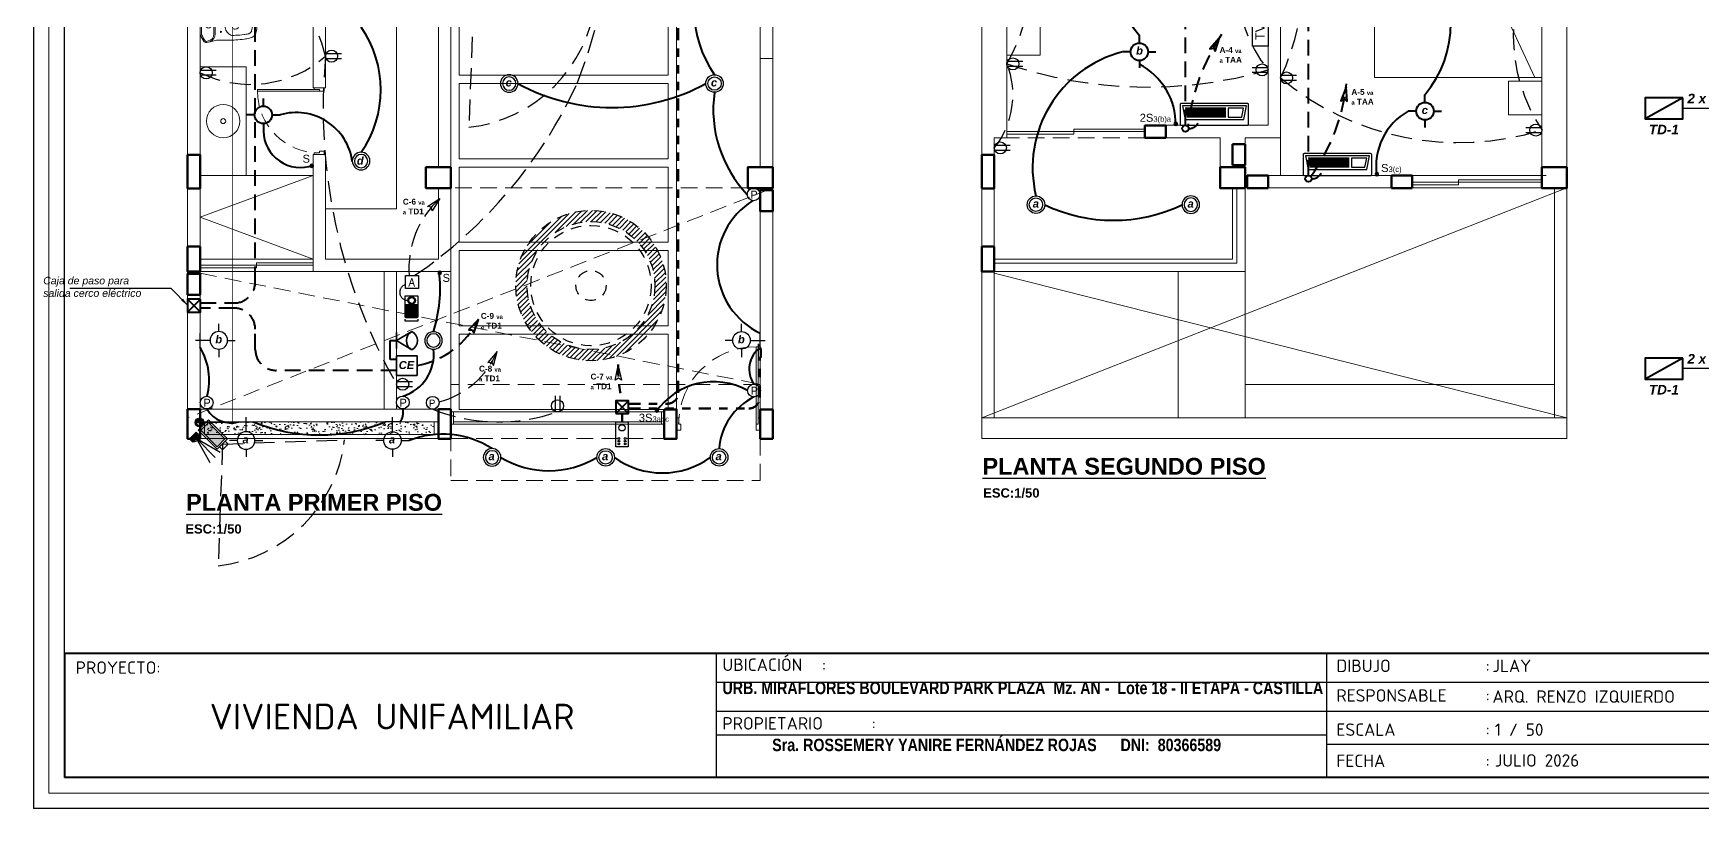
# Model space of a CAD drawing. Header units: millimetres. Extents: x 821 to 906, y 83 to 185.
# Drawn here: x 821.41 to 841.37, y 83.2 to 92.47 of the extents above; entities that cross this region are included whole.
import ezdxf

# ---------------------------------------------------------------- set-up
doc = ezdxf.new("R2010")
doc.units = ezdxf.units.MM
for name, pattern in [('ACAD_ISO06W100', [36, 24, -3, 0, -3, 0, -3, 0, -3]), ('ACAD_ISO10W100', [18, 12, -3, 0, -3]), ('ACAD_ISO12W100', [21, 12, -3, 0, -3, 0, -3]), ('CONTINUA', [0]), ('DASHED', [0.75, 0.5, -0.25]), ('HIDDEN', [0.375, 0.25, -0.125]), ('HIDDEN2', [0.1875, 0.125, -0.0625]), ('HIDDEN_LINE', [0.391222, 0.282222, -0.109])]:
    doc.linetypes.add(name, pattern=pattern)
for name, color, linetype in [('0.2', 2, 'Continuous'), ('E-ESQUEMA', 3, 'Continuous'), ('Instcctv_Simbología', 252, 'Continuous'), ('SIMBOLO', 2, 'Continuous'), ('Texto', 5, 'Continuous'), ('TV', 140, 'ACAD_ISO12W100')]:
    doc.layers.add(name, color=color, linetype=linetype)
for name, color, linetype, lineweight in [('01_GRIS 250', 250, 'Continuous', 9), ('A-TOMACORR', 200, 'DASHED', 35), ('C.EMPOTRADO EN PARED Y TECHO', 210, 'Continuous', 40), ('Centros de Luz', 150, 'Continuous', 30), ('CIM CORRIDO', 5, 'Continuous', 50), ('COLUMNAS', 3, 'Continuous', 80), ('DIMENSIONES', 1, 'Continuous', 5), ('E1AC', 6, 'Continuous', 25), ('IE-circuito alumbrado', 30, 'Continuous', 40), ('INTERRUPTORES', 1, 'Continuous', 25), ('Muro Alto', 1, 'Continuous', 80), ('MURO ALTO.IZQ', 7, 'Continuous', 60), ('Muro Bajo', 5, 'Continuous', 30), ('Muro sin techar', 160, 'Continuous', 40), ('P4', 144, 'Continuous', 40), ('P6', 255, 'Continuous', 20), ('red tomacorriente', 25, 'Continuous', 30), ('redaguacaliente', 30, 'ACAD_ISO12W100', 50), ('redaguafria', 141, 'ACAD_ISO10W100', 30), ('TABLEROS', 7, 'Continuous', 25), ('TEXTL', 142, 'Continuous', 18), ('TEXTO ELECTRICO', 140, 'Continuous', 25), ('TEXTODESAG.', 135, 'Continuous', 18)]:
    doc.layers.add(name, color=color, linetype=linetype, lineweight=lineweight)
doc.styles.add('david', font='arialbi.ttf', dxfattribs={"height": 0.05})
doc.styles.add('Ejes', font='arial.ttf', dxfattribs={"height": 0.2})
doc.styles.add('Jocope', font='arialbd.ttf', dxfattribs={"height": 0.12})
doc.styles.add('ROMANS', font='romans.shx', dxfattribs={"height": 0.09})
doc.styles.add('style4', font='verdanab.ttf', dxfattribs={"height": 0.1})
doc.styles.add('textos01', font='arial.ttf', dxfattribs={"height": 0.15})
doc.dimstyles.new('dimension horizontal', dxfattribs={"dimtxt": 0.08, "dimasz": 0.1, "dimexe": 0.15, "dimexo": 0.3, "dimgap": 0.01, "dimtad": 2, "dimtih": 1, "dimtoh": 1, "dimzin": 1, "dimtxsty": 'style4', "dimblk": 'ARCHTICK', "dimcen": 0.08, "dimadec": 0, "dimazin": 0, "dimtfac": 1, "dimtmove": 0, "dimatfit": 3, "dimfxl": 1, "dimarcsym": 0})

# ---------------------------------------------------------------- blocks, each defined once
blk = doc.blocks.new('gregergeww')
at = {"layer": 'Instcctv_Simbología'}
blk.add_hatch(color=256, dxfattribs=at).paths.add_polyline_path([(475.61, 93.998), (475.61, 93.719), (475.479, 93.719), (475.479, 93.998)])
at = {"layer": 'Instcctv_Simbología', "linetype": 'HIDDEN'}
for q in [(474.474, 95.018), (476.61, 95.014)]:
    blk.add_line((475.544, 94.02), q, dxfattribs=at)
at = {"layer": 'Instcctv_Simbología'}
for points in [[(475.497, 94.02), (475.592, 94.02), (475.592, 94.069), (475.497, 94.069)], [(475.458, 94.02), (475.631, 94.02), (475.631, 93.698), (475.458, 93.698)], [(475.479, 93.998), (475.61, 93.998), (475.61, 93.719), (475.479, 93.719)]]:
    blk.add_lwpolyline(points, close=True, dxfattribs=at)
at = {"layer": 'Instcctv_Simbología', "linetype": 'HIDDEN'}
blk.add_arc((475.54, 93.669), 1.719, 51.4659, 128.3106, dxfattribs=at)
blk = doc.blocks.new('gtgerger')
at = {"layer": 'Instcctv_Simbología'}
blk.add_hatch(color=256, dxfattribs=at).paths.add_polyline_path([(475.648, 92.073), (475.648, 92.182), (475.423, 92.182), (475.423, 92.073)])
for p, q in [((475.511, 92.22), (475.354, 92.808)), ((475.525, 92.221), (475.525, 92.813)), ((475.539, 92.22), (475.697, 92.808))]:
    blk.add_line(p, q, dxfattribs=at)
blk.add_lwpolyline([(475.423, 92.073), (475.423, 92.182), (475.648, 92.182), (475.648, 92.073)], close=True, dxfattribs=at)
blk.add_arc((475.535, 92.109), 0.119, 37.857, 142.143, dxfattribs=at)
blk = doc.blocks.new('A$C14293B70')
h = blk.add_hatch(color=140)
h.paths.add_polyline_path([(0, 0.138), (0, 0.117, -0.414214), (0.048, 0.069), (0.069, 0.069, 0.414214)])
h.paths.add_polyline_path([(0, 0.02, -0.414214), (-0.048, 0.069), (-0.069, 0.069, 0.414214), (0, 0)])
for points in [[(0, 0.117, 0.414214), (-0.048, 0.069), (0, 0.069)], [(0.048, 0.069), (0, 0.069), (0, 0.02, 0.414214)]]:
    blk.add_hatch(color=140).paths.add_polyline_path(points)
at = {"color": 140}
for points in [[(-0.069, 0.069), (0.069, 0.069)], [(0, 0.138), (0, 0)]]:
    blk.add_lwpolyline(points, dxfattribs=at)
for radius in [0.0688, 0.0483]:
    blk.add_circle((0, 0.069), radius, dxfattribs=at)
blk = doc.blocks.new('BGFBGFBGF')
at = {"color": 140, "linetype": 'HIDDEN', "const_width": 0.00777, "elevation": 0}
blk.add_lwpolyline([(301.668, 44.433), (302.007, 44.433), (302.007, 50.64)], dxfattribs=at)
at = {"rotation": 225.0000536632295}
for p in [(574.662, 452.166, 0), (571.662, 446.918, 0)]:
    blk.add_blockref('gregergeww', p, dxfattribs=at)
at = {"xscale": 0.5092615074727106, "yscale": 0.5092615074727106, "zscale": 0.5092615074727106, "rotation": 224.7410225913782}
blk.add_blockref('gtgerger', (440.538, 248.05, 0), dxfattribs=at)
at = {"color": 5, "xscale": 0.7795375050832307, "yscale": 0.7795375050832307, "zscale": 0.7795375050832307, "rotation": 5.433382205965887e-05}
blk.add_blockref('A$C14293B70', (301.61, 44.38, 0), dxfattribs=at)
blk = doc.blocks.new('ERGERFREFRE')
at = {"layer": 'COLUMNAS', "color": 1, "lineweight": 80, "ltscale": 0.2}
for points in [[(10617.321, -16644.559), (10617.471, -16644.559), (10617.471, -16644.157), (10617.321, -16644.157)], [(10620.471, -16644.304), (10620.171, -16644.304), (10620.171, -16644.554), (10620.471, -16644.554)], [(10624.321, -16644.304), (10624.021, -16644.304), (10624.021, -16644.554), (10624.321, -16644.554)], [(10624.321, -16644.579), (10624.171, -16644.579), (10624.171, -16644.831), (10624.321, -16644.831)], [(10617.471, -16645.254), (10617.321, -16645.254), (10617.321, -16645.554), (10617.471, -16645.554)], [(10617.471, -16645.579), (10617.321, -16645.579), (10617.321, -16645.831), (10617.471, -16645.831)], [(10617.471, -16647.202), (10617.321, -16647.202), (10617.321, -16647.554), (10617.471, -16647.554)], [(10620.471, -16647.202), (10620.321, -16647.202), (10620.321, -16647.554), (10620.471, -16647.554)], [(10623.021, -16647.204), (10623.171, -16647.204), (10623.171, -16647.554), (10623.021, -16647.554)], [(10624.321, -16647.204), (10624.171, -16647.204), (10624.171, -16647.554), (10624.321, -16647.554)]]:
    blk.add_lwpolyline(points, close=True, dxfattribs=at)
blk = doc.blocks.new('ino')
at = {"color": 251, "lineweight": 0, "true_color": 0x636466, "extrusion": (-0.000695462, -1.32202e-15, 1)}
for p, q in [((2966.606, 159.828, 0), (2966.63, 159.823, 0)), ((2966.547, 159.634, 0), (2966.547, 159.742, 0)), ((2966.547, 159.634, 0), (2966.547, 159.525, 0)), ((2966.697, 159.634, 0), (2966.697, 159.74, 0)), ((2966.697, 159.634, 0), (2966.697, 159.527, 0)), ((2966.712, 159.634, 0), (2966.712, 159.74, 0)), ((2966.712, 159.634, 0), (2966.712, 159.527, 0)), ((2966.917, 159.661, 0), (2966.917, 159.634, 0)), ((2966.917, 159.607, 0), (2966.917, 159.634, 0)), ((2966.952, 159.681, 0), (2966.937, 159.681, 0)), ((2966.952, 159.587, 0), (2966.937, 159.587, 0)), ((2966.606, 159.439, 0), (2966.63, 159.444, 0))]:
    blk.add_line(p, q, dxfattribs=at)
at = {"color": 251, "lineweight": 0, "true_color": 0x636466, "extrusion": (-0.000695462, -1.32202e-15, 1), "elevation": -2.063}
blk.add_lwpolyline([(2967.173, 159.767, 0.105815), (2967.12, 159.792, 0.021734), (2967.06, 159.802, 0.017071), (2966.958, 159.811, 0.008371), (2966.871, 159.814), (2966.735, 159.814, -0.060284), (2966.716, 159.816), (2966.651, 159.832, 0.050432), (2966.632, 159.838), (2966.609, 159.843, 0.296342), (2966.58, 159.832, 0.045212), (2966.534, 159.755, 0.112247), (2966.531, 159.742), (2966.531, 159.634), (2966.531, 159.525, 0.112247), (2966.534, 159.513, 0.045212), (2966.58, 159.435, 0.296342), (2966.609, 159.424), (2966.632, 159.429, 0.049523), (2966.651, 159.435), (2966.652, 159.436), (2966.716, 159.451, -0.060284), (2966.735, 159.454), (2966.871, 159.454, 0.008371), (2966.958, 159.457, 0.017071), (2967.06, 159.466, 0.021734), (2967.12, 159.476, 0.105815), (2967.173, 159.501, 0.128647), (2967.195, 159.535, 0.084162), (2967.211, 159.634, 0.083997), (2967.195, 159.733, 0.128647)], format="xyb", close=True, dxfattribs=at)
at = {"color": 251, "lineweight": 0, "true_color": 0x636466, "extrusion": (-0.000695462, -1.32202e-15, 1)}
for centre, radius in [((2966.631, 159.634, -2.063), 0.035), ((2966.631, 159.634, -2.063), 0.035), ((2966.78, 159.714, -2.063), 0.0075), ((2966.78, 159.554, -2.063), 0.0075)]:
    blk.add_circle(centre, radius, dxfattribs=at)
for centre, radius, start, end in [((2966.985, 159.538, -2.063), 0.485, 144.0272, 154.382), ((2966.603, 159.816, -2.063), 0.013, 78, 144.0272), ((2966.611, 159.74, -2.063), 0.085, 0, 78), ((2966.611, 159.74, -2.063), 0.1, 0, 66.4517), ((2966.921, 159.687, -2.063), 0.07, 87.777, 130.0983), ((2966.825, 157.214, -2.063), 2.545, 87.0658, 87.777), ((2966.877, 158.313, -2.063), 1.445, 83.0015, 86.9136), ((2966.559, 159.742, -2.063), 0.013, 154.382, 180), ((2966.967, 159.634, -2.063), 0.14, 130.1762, 180.0038), ((2966.966, 159.634, -2.063), 0.14, 180, 229.9017), ((2966.936, 159.661, -2.063), 0.02, 90, 180), ((2966.936, 159.607, -2.063), 0.02, 180, 270), ((2966.951, 159.634, -2.063), 0.047, 0, 90), ((2966.951, 159.634, -2.063), 0.047, 270, 0), ((2966.975, 159.107, -2.063), 0.645, 78.0475, 83.0279), ((2967.088, 159.655, -2.063), 0.085, 72.2801, 76.8274), ((2967.099, 159.689, -2.063), 0.05, 15.6837, 72.2801), ((2967.099, 159.579, -2.063), 0.05, 287.7199, 344.3163), ((2966.91, 159.636, -2.063), 0.246, 359.56, 15.6385), ((2966.911, 159.631, -2.063), 0.245, 344.3163, 0.4411), ((2966.559, 159.525, -2.063), 0.013, 180, 205.618), ((2966.985, 159.729, -2.063), 0.485, 205.618, 215.9728), ((2966.603, 159.452, -2.063), 0.013, 215.9728, 282), ((2966.611, 159.527, -2.063), 0.085, 282, 0), ((2966.611, 159.527, -2.063), 0.1, 293.3405, 0), ((2966.921, 159.58, -2.063), 0.07, 229.9017, 272.223), ((2966.825, 162.053, -2.063), 2.545, 272.223, 272.9342), ((2966.877, 160.954, -2.063), 1.445, 273.0864, 276.9985), ((2966.975, 160.16, -2.063), 0.645, 276.9721, 281.9525), ((2967.088, 159.612, -2.063), 0.085, 283.1726, 287.7199)]:
    blk.add_arc(centre, radius, start, end, dxfattribs=at)
blk = doc.blocks.new('puertas sss')
at = {"color": 251, "lineweight": 0, "true_color": 0x636466}
for p, q in [((2962.35, 159.017), (2962.215, 159.017)), ((2962.215, 159.017), (2962.215, 158.972)), ((2962.35, 159.017), (2962.215, 159.017)), ((2962.215, 158.972), (2962.282, 158.972)), ((2962.282, 158.972), (2962.282, 158.994)), ((2962.282, 158.994), (2962.35, 158.994)), ((2962.35, 158.994), (2962.35, 159.017)), ((2962.215, 158.117), (2962.215, 158.162)), ((2962.215, 158.162), (2962.282, 158.162)), ((2962.282, 158.162), (2962.282, 158.139)), ((2962.282, 158.139), (2962.282, 158.162)), ((2962.282, 158.162), (2963.115, 158.162)), ((2963.115, 158.162), (2963.115, 158.139)), ((2962.35, 158.117), (2962.215, 158.117)), ((2962.35, 158.117), (2962.215, 158.117)), ((2962.282, 158.139), (2962.35, 158.139)), ((2963.115, 158.139), (2962.282, 158.139)), ((2962.35, 158.139), (2962.35, 158.117))]:
    blk.add_line(p, q, dxfattribs=at)
at = {"color": 251, "linetype": 'HIDDEN', "lineweight": 0, "ltscale": 0.8, "true_color": 0x636466}
blk.add_arc((2962.282, 158.162), 0.833, 0, 90, dxfattribs=at)
blk = doc.blocks.new('GT4G45G45GF')
at = {"layer": '01_GRIS 250', "lineweight": 0, "true_color": 0x636466}
h = blk.add_hatch(dxfattribs=at)
h.set_pattern_fill('AR-CONC', color=251, scale=0.0009, angle=1575, style=0)
h.set_pattern_definition([(185, (-9792.59897, 16734.19308), (-0.1057980415, 0.1260851853), [0.017145, -0.188595]), (130, (-9792.59897, 16734.19308), (-0.0991590557, -0.1440166078), [0.013716, -0.1508765258]), (235.4514447, (-9792.60779, 16734.20359), (-0.2049570919, -0.0179314179), [0.0145710079, -0.1602812201]), (181.1842, (-9792.6313, 16734.16075), (-0.1457580716, 0.199269219), [0.0257175, -0.2828925]), (231.6355576, (-9792.64345, 16734.17736), (-0.3085440873, -0.0063779557), [0.0218565208, -0.2404220473]), (126.1841512, (-9792.6313, 16734.16075), (-0.3085440873, -0.0063779557), [0.0205739704, -0.2263137587]), (156, (-9792.63938, 16734.185), (-0.0314056342, 0.1615679814), [0.017145, -0.188595]), (101, (-9792.63938, 16734.185), (-0.1565470739, -0.0778859339), [0.013716, -0.150876]), (206.451445, (-9792.642, 16734.19846), (-0.1879527084, 0.0836820467), [0.0145710079, -0.1602809438]), (172.5, (-9792.598974, 16734.19308), (-0.0557760723, -0.05184492216), [0, -0.1490472, 0, -0.153162, 0, -0.1514475]), (142.5, (-9792.59897, 16734.19308), (-0.10627830025, -0.0212307546), [0, -0.0873252, 0, -0.1456182, 0, -0.0577215]), (102.5, (-9792.56293, 16734.15703), (-0.08264357602, 0.08993507673), [0, -0.05715, 0, -0.178308, 0, -0.236601]), (92.5, (-9792.54676, 16734.14087), (-0.1104501536, 0.078087514), [0, -0.074295, 0, -0.1184148, 0, -0.168021])])
h.paths.add_polyline_path([(826.831, 162.875), (826.831, 163.027), (824.081, 163.027), (824.081, 162.875)])
at = {"color": 251, "lineweight": 0, "true_color": 0x636466}
for p, q in [((823.881, 182.825), (823.881, 162.825)), ((830.881, 162.825), (830.881, 182.825)), ((825.531, 168.425), (825.531, 167.025)), ((826.381, 165.575), (826.381, 168.425)), ((826.381, 165.575), (826.381, 168.425)), ((824.031, 168.275), (824.031, 163.147)), ((825.381, 168.275), (825.381, 167.025)), ((826.881, 166.075), (826.881, 168.275)), ((827.031, 163.075), (827.031, 168.275)), ((829.731, 162.825), (829.731, 168.275)), ((830.731, 167.375), (830.881, 167.375)), ((824.031, 167.275), (824.581, 167.275)), ((824.581, 167.275), (824.581, 165.975)), ((825.381, 167.025), (825.531, 167.025)), ((825.381, 166.225), (825.381, 164.825)), ((825.381, 166.225), (825.531, 166.225)), ((825.531, 166.225), (825.531, 164.975)), ((824.031, 165.975), (825.381, 165.975)), ((824.031, 164.975), (824.031, 165.975)), ((824.581, 165.975), (824.031, 165.975)), ((826.881, 164.975), (826.881, 165.825)), ((830.731, 162.825), (830.731, 165.825)), ((825.531, 165.575), (826.381, 165.575)), ((824.031, 164.975), (825.381, 164.975)), ((824.031, 164.825), (824.031, 164.975)), ((825.531, 164.975), (826.881, 164.975)), ((824.031, 164.825), (823.881, 164.825)), ((824.031, 164.9), (825.381, 164.9)), ((824.031, 164.87), (824.706, 164.87)), ((824.031, 164.825), (826.231, 164.825)), ((824.706, 164.93), (825.381, 164.93)), ((824.706, 164.87), (824.706, 164.93)), ((826.231, 163.177), (826.231, 164.825)), ((826.231, 164.825), (827.031, 164.825)), ((826.381, 163.175), (826.381, 164.825)), ((827.031, 163.147), (829.581, 163.147)), ((824.031, 162.997), (824.031, 162.825))]:
    blk.add_line(p, q, dxfattribs=at)
for points in [[(830.131, 180.925), (830.731, 180.925), (830.731, 181.275), (830.881, 181.275), (830.881, 167.375), (830.731, 167.375), (830.731, 168.275), (830.581, 168.275), (830.581, 168.525), (830.731, 168.525), (830.731, 180.675), (830.131, 180.675)], [(823.881, 164.825), (824.031, 164.825), (824.031, 168.275), (825.381, 168.275), (825.381, 167.025), (825.531, 167.025), (825.531, 168.425), (824.181, 168.425), (824.181, 168.525), (824.031, 168.525), (824.031, 172.425), (824.181, 172.425), (824.181, 172.675), (823.881, 172.675)], [(825.381, 166.225), (825.531, 166.225), (825.531, 164.975), (826.881, 164.975), (826.881, 165.825), (826.731, 165.825), (826.731, 166.075), (826.881, 166.075), (826.881, 168.275), (826.381, 168.275), (826.381, 168.525), (827.456, 168.525), (827.456, 168.275), (827.031, 168.275), (827.031, 164.825), (826.381, 164.825), (826.381, 163.177), (826.231, 163.177), (826.231, 164.825), (825.381, 164.825)], [(827.131, 168.175), (827.131, 167.175), (829.631, 167.175), (829.631, 168.175)], [(830.731, 167.375), (830.881, 167.375), (830.881, 163.175), (830.731, 163.175), (830.731, 165.825), (830.581, 165.825), (830.581, 166.075), (830.731, 166.075)], [(827.131, 167.075), (827.131, 166.175), (829.631, 166.175), (829.631, 167.075)], [(827.131, 166.075), (827.131, 165.175), (829.631, 165.175), (829.631, 166.075)], [(827.131, 165.075), (827.131, 164.175), (829.631, 164.175), (829.631, 165.075)], [(823.881, 162.825), (824.031, 162.825), (824.031, 163.027), (826.881, 163.027), (826.881, 162.825), (827.031, 162.825), (827.031, 163.177), (824.031, 163.177), (824.031, 164.825), (823.881, 164.825)], [(827.131, 164.075), (827.131, 163.175), (829.631, 163.175), (829.631, 164.075)], [(827.031, 162.997), (827.061, 162.997), (827.061, 163.147), (827.031, 163.147)], [(829.551, 162.997), (829.581, 162.997), (829.581, 163.147), (829.551, 163.147)], [(829.581, 163.175), (829.731, 163.175), (829.731, 162.825), (829.581, 162.825)], [(830.881, 163.175), (830.731, 163.175), (830.731, 162.825), (830.881, 162.825)], [(827.061, 162.997), (829.551, 162.997), (829.551, 163.027), (827.061, 163.027)]]:
    blk.add_lwpolyline(points, close=True, dxfattribs=at)
for points in [[(825.381, 165.975), (824.031, 165.475), (825.381, 164.975)], [(826.881, 163.027), (826.881, 162.825), (824.031, 162.825), (824.031, 163.027)], [(826.831, 163.027), (826.831, 162.875), (824.081, 162.875), (824.081, 163.027)]]:
    blk.add_lwpolyline(points, dxfattribs=at)
for radius in [0.2, 0.03]:
    blk.add_circle((824.306, 166.625), radius, dxfattribs=at)
at = {"layer": 'Muro sin techar', "color": 251, "linetype": 'HIDDEN', "lineweight": 0, "ltscale": 0.8, "true_color": 0x636466}
for p, q in [((830.881, 165.825), (827.031, 165.825)), ((827.031, 162.825), (829.581, 162.825))]:
    blk.add_line(p, q, dxfattribs=at)
for points in [[(830.881, 165.825), (823.881, 163.075)], [(824.031, 164.804), (830.731, 163.475)]]:
    blk.add_lwpolyline(points, dxfattribs=at)
at = {"layer": 'Muro sin techar', "color": 251, "linetype": 'HIDDEN', "lineweight": 9, "ltscale": 0.8, "true_color": 0x636466}
blk.add_lwpolyline([(827.031, 162.325), (830.731, 162.325), (830.731, 163.475), (827.031, 163.475)], close=True, dxfattribs=at)
at = {"color": 251, "lineweight": 0, "true_color": 0x636466}
blk.add_blockref('ERGERFREFRE', (-9793.44, 16810.378), dxfattribs=at)
at = {"color": 251, "lineweight": 0, "true_color": 0x636466, "xscale": -1, "rotation": 180}
blk.add_blockref('ino', (-2142.501, 327.408, 0), dxfattribs=at)
at = {"color": 251, "lineweight": 0, "true_color": 0x636466}
for p, xscale, yscale, zscale, rotation in [((3458.596, 307.573), 0.8888888888906854, 0.8888888888906854, 0.8888888888906854, 180), ((1006.416, -3128.425), 1.11111111111201, 1.11111111111201, 1.11111111111201, 90)]:
    blk.add_blockref('puertas sss', p, dxfattribs=dict(at, xscale=xscale, yscale=yscale, zscale=zscale, rotation=rotation))
blk = doc.blocks.new('REVREER')
at = {"layer": 'COLUMNAS', "color": 1, "lineweight": 80, "ltscale": 0.2}
for points in [[(10629.823, -16644.559), (10629.973, -16644.559), (10629.973, -16644.157), (10629.823, -16644.157)], [(10632.973, -16644.304), (10632.673, -16644.304), (10632.673, -16644.554), (10632.973, -16644.554)], [(10636.823, -16644.304), (10636.523, -16644.304), (10636.523, -16644.554), (10636.823, -16644.554)], [(10629.973, -16645.254), (10629.823, -16645.254), (10629.823, -16645.554), (10629.973, -16645.554)]]:
    blk.add_lwpolyline(points, close=True, dxfattribs=at)
at = {"layer": 'Muro Alto', "color": 6, "linetype": 'HIDDEN', "lineweight": 60}
for points in [[(10632.023, -16643.954), (10632.023, -16643.804), (10631.773, -16643.804), (10631.773, -16643.954)], [(10632.823, -16644.279), (10632.973, -16644.279), (10632.973, -16644.029), (10632.823, -16644.029)], [(10633.248, -16644.554), (10633.248, -16644.404), (10632.998, -16644.404), (10632.998, -16644.554)], [(10634.973, -16644.554), (10634.973, -16644.404), (10634.723, -16644.404), (10634.723, -16644.554)]]:
    blk.add_lwpolyline(points, close=True, dxfattribs=at)
blk = doc.blocks.new('BRGBRTG45GT4')
at = {"color": 251, "lineweight": 0, "true_color": 0x636466}
for p, q in [((836.383, 182.825), (836.383, 162.825)), ((843.383, 162.825), (843.383, 180.825)), ((839.958, 171.625), (839.958, 166.425)), ((842.998, 167.149), (842.533, 168.149)), ((838.333, 166.5), (836.683, 166.5)), ((837.483, 166.47), (836.683, 166.47)), ((838.333, 166.53), (837.483, 166.53)), ((837.483, 166.47), (837.483, 166.53)), ((839.533, 166.425), (839.958, 166.425)), ((839.533, 165.975), (839.533, 166.425)), ((839.958, 166.425), (839.958, 165.975)), ((841.533, 165.975), (843.133, 165.975)), ((843.083, 165.893), (841.533, 165.893)), ((842.088, 165.863), (841.533, 165.863)), ((843.133, 165.825), (841.533, 165.825)), ((843.083, 165.923), (842.088, 165.923)), ((842.088, 165.863), (842.088, 165.923)), ((843.233, 163.075), (843.233, 165.825)), ((836.533, 164.825), (836.383, 164.825)), ((836.533, 164.825), (836.533, 163.075)), ((838.733, 163.075), (838.733, 164.825)), ((838.733, 164.825), (839.533, 164.825)), ((839.533, 163.075), (839.533, 164.825)), ((836.383, 163.075), (838.883, 163.075)), ((838.883, 163.075), (843.383, 163.075)), ((836.383, 162.825), (843.383, 162.825))]:
    blk.add_line(p, q, dxfattribs=at)
for points in [[(843.383, 180.825), (843.383, 162.825), (836.383, 162.825), (836.383, 182.825), (843.383, 182.825), (843.383, 180.825)], [(843.083, 169.975), (843.083, 165.825), (843.383, 165.825), (843.383, 181.275)], [(836.383, 166.425), (836.383, 164.825), (839.533, 164.825), (839.533, 165.825)], [(843.383, 165.825), (836.383, 163.075)], [(836.533, 164.975), (839.383, 164.975), (839.383, 165.825)], [(836.533, 164.925), (839.433, 164.925), (839.433, 165.825)], [(836.533, 164.804), (843.383, 163.075)], [(843.233, 163.075), (843.233, 163.475), (839.533, 163.475), (839.533, 163.075)]]:
    blk.add_lwpolyline(points, dxfattribs=at)
for points in [[(836.533, 164.825), (836.383, 164.825), (836.383, 172.675), (838.583, 172.675), (838.583, 173.125), (838.733, 173.125), (838.733, 172.675), (840.283, 172.675), (840.283, 172.525), (838.733, 172.525), (838.733, 171.475), (838.583, 171.475), (838.583, 172.425), (836.533, 172.425), (836.533, 170.725), (838.733, 170.725), (838.733, 170.575), (836.683, 170.575), (836.683, 166.425), (836.533, 166.425)], [(839.958, 166.425), (839.533, 166.425), (839.533, 165.975), (841.533, 165.975), (841.533, 165.825), (839.233, 165.825), (839.233, 166.425), (838.333, 166.425), (838.333, 166.575), (839.808, 166.575), (839.808, 168.275), (839.658, 168.275), (839.658, 168.525), (839.808, 168.525), (839.808, 171.625), (839.958, 171.625)], [(841.083, 168.149), (841.083, 167.149), (843.083, 167.149), (843.083, 168.149)], [(837.083, 167.413), (836.683, 167.413), (836.683, 167.813), (837.083, 167.813)], [(842.683, 166.702), (843.083, 166.702), (843.083, 167.102), (842.683, 167.102)]]:
    blk.add_lwpolyline(points, close=True, dxfattribs=at)
at = {"layer": 'Muro sin techar', "color": 251, "linetype": 'HIDDEN', "lineweight": 0, "ltscale": 0.8, "true_color": 0x636466}
blk.add_line((838.333, 166.425), (836.633, 166.425), dxfattribs=at)
at = {"color": 251, "lineweight": 0, "true_color": 0x636466}
blk.add_blockref('REVREER', (-9793.44, 16810.378), dxfattribs=at)
blk = doc.blocks.new('DICROICO')
for radius in [0.105, 0.0803]:
    blk.add_circle((0, 0), radius)
blk = doc.blocks.new('A$C58300F11')
at = {"layer": 'C.EMPOTRADO EN PARED Y TECHO', "lineweight": 30}
for p, q in [((0.286, 0.418), (0.113, 0.418)), ((0.094, 0.194), (0, 0.194)), ((0.199, 0.088), (0.199, 0)), ((0.305, 0.194), (0.399, 0.194))]:
    blk.add_line(p, q, dxfattribs=at)
for points in [[(0.199, 0.299), (0.199, 0.475)], [(0.199, 0.299), (0.199, 0.387)]]:
    blk.add_lwpolyline(points, dxfattribs=at)
blk.add_circle((0.199, 0.194), 0.105, dxfattribs=at)
blk = doc.blocks.new('gtgrfrfr')
for points in [[(-0.105, 0), (-0.199, 0)], [(0, 0.105), (0, 0.194)], [(0.105, 0), (0.199, 0)], [(0, -0.105), (0, -0.194)], [(0, -0.105), (0, -0.194)]]:
    blk.add_lwpolyline(points)
blk.add_circle((0, 0), 0.105)
blk = doc.blocks.new('A$C79E72A3B')
at = {"linetype": 'ByBlock'}
blk.add_hatch(color=256, dxfattribs=at).paths.add_polyline_path([(0, 0.017, 1), (0.033, 0.017, 1)])
blk.add_circle((0.017, 0.017), 0.0166, dxfattribs=at)
blk = doc.blocks.new('T.C.')
for p, q in [((0.273, 0.041), (0.009, 0.041)), ((0.273, -0.042), (0.009, -0.042))]:
    blk.add_line(p, q)
at = {"lineweight": -3}
blk.add_circle((0.103, 0), 0.103, dxfattribs=at)
blk = doc.blocks.new('A$C40BC6331')
at = {"linetype": 'CONTINUA'}
for p, q in [((0.116, 0.196), (0.116, 0.047)), ((0.271, 0.193), (0.116, 0.193)), ((0.271, 0.186), (0.116, 0.186)), ((0.271, 0.181), (0.116, 0.181)), ((0.271, 0.173), (0.116, 0.173)), ((0.271, 0.161), (0.116, 0.161)), ((0.271, 0.148), (0.116, 0.148)), ((0.271, 0.136), (0.116, 0.136)), ((0.271, 0.123), (0.116, 0.123)), ((0.271, 0.111), (0.116, 0.111)), ((0.271, 0.098), (0.116, 0.098)), ((0.271, 0.086), (0.116, 0.086)), ((0.271, 0.073), (0.116, 0.073)), ((0.271, 0.061), (0.116, 0.061)), ((0.271, 0.048), (0.116, 0.048))]:
    blk.add_line(p, q, dxfattribs=at)
for points in [[(0.258, 0.047), (0.008, 0.047), (0.008, 0.196), (0.258, 0.196)], [(0.284, 0.196), (0.309, 0.196), (0.309, 0.047), (0.284, 0.047)]]:
    blk.add_lwpolyline(points, dxfattribs=at)
blk.add_lwpolyline([(0.116, 0.047), (0.116, 0.196), (0.257, 0.196, -0.407222), (0.271, 0.183), (0.271, 0.057, -0.316502), (0.257, 0.047), (0.116, 0.047)], format="xyb", dxfattribs=at)
at = {"linetype": 'CONTINUA', "ltscale": 0.5}
blk.add_circle((0.062, 0.122), 0.045, dxfattribs=at)
at = {"linetype": 'CONTINUA'}
blk.add_circle((0.062, 0.122), 0.0346, dxfattribs=at)
blk = doc.blocks.new('fervrer')
at = {"layer": '0.2', "lineweight": 35}
for p, q in [((478.772, 84.359), (478.531, 84.214)), ((478.531, 84.089), (478.531, 84.34)), ((478.772, 84.07), (478.531, 84.214))]:
    blk.add_line(p, q, dxfattribs=at)
for centre, start, end in [((478.85, 84.214), 118.3692, 241.6308), ((478.694, 84.214), 298.3692, 61.6308)]:
    blk.add_arc(centre, 0.164, start, end, dxfattribs=at)
blk = doc.blocks.new('gt4g4r4frf')
at = {"layer": 'C.EMPOTRADO EN PARED Y TECHO'}
for p, q in [((362.403, 134.314, 0), (362.557, 134.468, 0)), ((362.403, 134.468, 0), (362.557, 134.314, 0))]:
    blk.add_line(p, q, dxfattribs=at)
at = {"layer": 'C.EMPOTRADO EN PARED Y TECHO', "elevation": 0}
blk.add_lwpolyline([(362.403, 134.468), (362.557, 134.468), (362.557, 134.314), (362.403, 134.314)], close=True, dxfattribs=at)
blk = doc.blocks.new('_ARCHTICK')
at = {"color": 0, "linetype": 'ByBlock', "const_width": 0.15}
blk.add_lwpolyline([(-0.5, -0.5), (0.5, 0.5)], dxfattribs=at)
blk = doc.blocks.new('BOTONERA')
at = {"layer": 'TV', "color": 42, "linetype": 'Continuous', "lineweight": 30, "ltscale": 0.02}
for p, q in [((239.681, 161.525), (239.781, 161.525)), ((239.781, 161.525), (239.881, 161.525))]:
    blk.add_line(p, q, dxfattribs=at)
blk.add_lwpolyline([(239.681, 161.525), (239.881, 161.525), (239.881, 161.125), (239.681, 161.125), (239.681, 161.525)], dxfattribs=at)
for centre, radius in [((239.731, 161.481), 0.0143), ((239.731, 161.437), 0.0143), ((239.731, 161.393), 0.0143), ((239.781, 161.221), 0.05), ((239.831, 161.481), 0.0143), ((239.831, 161.437), 0.0143), ((239.831, 161.393), 0.0143)]:
    blk.add_circle(centre, radius, dxfattribs=at)
blk = doc.blocks.new('uykghfmhg')
at = {"layer": 'IE-circuito alumbrado', "lineweight": 30}
blk.add_lwpolyline([(865.794, 123.484), (865.794, 123.325), (865.833, 123.325), (865.833, 123.42), (865.794, 123.42)], dxfattribs=at)
blk.add_arc((865.726, 123.398), 0.109, 11.9159, 51.7863, dxfattribs=at)
blk = doc.blocks.new('SPLIT_DECORATIVO')
for p, q in [((-0.19, -0.3), (0.451, -0.3)), ((-0.19, -0.319), (0.455, -0.319)), ((-0.19, -0.337), (0.458, -0.337)), ((-0.19, -0.356), (0.462, -0.356)), ((-0.19, -0.375), (0.465, -0.375)), ((-0.19, -0.394), (0.469, -0.394)), ((-0.19, -0.412), (0.473, -0.412)), ((-0.19, -0.431), (0.476, -0.431)), ((-0.19, -0.45), (0.48, -0.45))]:
    blk.add_line(p, q)
for points in [[(0.562, -0.259), (0.562, -0.185, 0.414214), (0.544, -0.166), (-0.544, -0.166, 0.414214), (-0.562, -0.185), (-0.562, -0.259)], [(-0.562, -0.259), (-0.562, -0.506, 0.414214), (-0.544, -0.525), (0.544, -0.525, 0.414214), (0.562, -0.506), (0.562, -0.259)]]:
    blk.add_lwpolyline(points, format="xyb")
for points in [[(-0.525, -0.487), (0.525, -0.487), (0.482, -0.262), (-0.482, -0.262)], [(-0.228, -0.3), (-0.451, -0.3), (-0.48, -0.45), (-0.228, -0.45)]]:
    blk.add_lwpolyline(points, close=True)
at = {"layer": 'C.EMPOTRADO EN PARED Y TECHO', "linetype": 'HIDDEN', "ltscale": 0.75}
blk.add_arc((0.416, -0.278), 0.166, 87.7896, 174.5523, dxfattribs=at)
at = {"layer": 'IE-circuito alumbrado'}
blk.add_circle((0.476, -0.113), 0.0531, dxfattribs=at)
blk = doc.blocks.new('TELEVISOR')
at = {"layer": 'SIMBOLO', "lineweight": 30}
blk.add_lwpolyline([(3604.914, 2355.196), (3604.914, 2355.382), (3605.268, 2355.382), (3605.268, 2355.196)], close=True, dxfattribs=at)
at = {"layer": 'TEXTL', "lineweight": 30, "style": 'textos01'}
blk.add_text('TV', height=0.11, dxfattribs=at).set_placement((3604.986, 2355.238))
blk = doc.blocks.new('HTRHTRHTR')
for p, q in [((3391.88, 437.54), (3391.88, -165.78)), ((3400.57, -157.09), (3400.57, 428.85)), ((3400.57, -122.31), (4235.83, -122.31)), ((3582.74, -122.31), (3582.74, -157.09)), ((3944.67, -122.31), (3596.93, -122.31)), ((3753.41, -157.09), (3753.41, -122.31)), ((3909.89, -130.47), (3582.74, -130.47)), ((3909.89, -138.63), (3582.74, -138.63)), ((3753.41, -145.26), (3582.74, -145.26)), ((3909.89, -147.86), (3753.41, -147.86)), ((4235.83, -157.09), (3400.57, -157.09)), ((3400.57, -157.09), (4235.83, -157.09)), ((3770.8, -157.09), (3944.67, -157.09)), ((4244.53, -165.78), (3391.88, -165.78))]:
    blk.add_line(p, q)
at = {"layer": 'P4', "color": 7}
for p, q in [((3400.57, -122.31), (4235.83, -122.31)), ((3400.57, -122.31), (3400.57, -157.09)), ((4235.83, -157.09), (3400.57, -157.09))]:
    blk.add_line(p, q, dxfattribs=at)
at = {"layer": 'P6', "color": 7}
for p, q in [((3396.22, -161.44), (3396.22, 433.19)), ((4240.18, -161.44), (3396.22, -161.44))]:
    blk.add_line(p, q, dxfattribs=at)
at = {"attachment_point": 1}
for s, width, heights, insert, char_height in [('{\\fISOCPEUR|b0|i0|c0|p34;PROYECTO:}', 4.5892, [0], (3403.69, -124.61), 3.4774), ('{\\fISOCPEUR|b0|i0|c0|p34;UBICACIÓN^I:\\P\\H0.11883x;\\P\\fArial Narrow|b1|i0|c0|p34;\\H8.4156x;URB. MIRAFLORES BOULEVARD PARK PLAZA  Mz. AN -  Lote 18 - II ETAPA - CASTILLA}', 170.715, [0], (3584.49, -123.81), 3.47742), ('{\\fISOCPEUR|b0|i0|c0|p34;DIBUJO^I^I:}', 49.8343, [0], (3756.13, -124.11), 3.4774), ('{\\fISOCPEUR|b0|i0|c0|p34;JLAY}', 4.5892, [0], (3799.74, -124.11), 3.4774), ('{\\fISOCPEUR|b0|i0|c0|p34;RESPONSABLE^I:}', 50.7606, [0], (3756.13, -132.4), 3.4774), ('{\\fISOCPEUR|b0|i0|c0|p34;ARQ. RENZO IZQUIERDO}', 60.2049, [0], (3799.74, -132.71), 3.4774), ('{\\fISOCPEUR|b0|i0|c0|p34;VIVIENDA UNIFAMILIAR}', 97.0093, [0], (3441.14, -136.44), 7.2059), ('{\\fISOCPEUR|b0|i0|c0|p34;PROPIETARIO^I:\\P\\H0.04009x;\\P\\fArial Narrow|b1|i0|c0|p34;\\H24.94136x;^ISra. ROSSEMERY YANIRE FERNÁNDEZ ROJAS ^IDNI:  80366589}', 173.2287, [0], (3584.49, -140.2), 3.4774), ('{\\fISOCPEUR|b0|i0|c0|p34;ESCALA^I^I:}', 49.3011, [0], (3756.13, -141.96), 3.4774), ('{\\fISOCPEUR|b0|i0|c0|p34;1 / 50}', 38.6139, [0], (3800.4, -141.96), 3.4774), ('{\\fISOCPEUR|b0|i0|c0|p34;FECHA^I^I^I:}', 44.5981, [0], (3756.13, -150.68), 3.4774), ('{\\fISOCPEUR|b0|i0|c0|p34;JULIO 2026}', 48.5378, [3.48], (3800.4, -150.57), 3.4774)]:
    blk.add_mtext_dynamic_manual_height_columns(s, width=width, gutter_width=1.07, heights=heights, dxfattribs=dict(at, insert=insert, char_height=char_height))

msp = doc.modelspace()

# ---------------------------------------------------------------- hatches: boundary and pattern name
at = {"layer": 'DIMENSIONES'}
h = msp.add_hatch(dxfattribs=at)
h.set_pattern_fill('_USER', color=256, scale=0.0423, angle=45, style=0, pattern_type=0)
h.set_pattern_definition([(45, (95.453657, -87.142754), (-0.0299106168, 0.0299106168), [])])
h.paths.add_polyline_path([(827.176, 89.456, 1), (828.976, 89.456, 1)])
h.paths.add_polyline_path([(828.841, 89.456, -1), (827.311, 89.456, -1)], flags=16)
h.paths.add_polyline_path([(828.796, 89.456, -1), (827.356, 89.456, -1)], flags=0)
h.paths.add_polyline_path([(828.796, 89.456, 1), (827.356, 89.456, 1)], flags=0)

# ---------------------------------------------------------------- linework, layer by layer
at = {"lineweight": 25}
for p, q in [((843.197, 91.577), (841.136, 91.577)), ((843.197, 88.463), (841.136, 88.463))]:
    msp.add_line(p, q, dxfattribs=at)
at = {"layer": 'A-TOMACORR', "color": 4, "linetype": 'HIDDEN_LINE', "lineweight": 30}
msp.add_lwpolyline([(830.097, 101.336, 0.304987), (828.236, 100.627, 0.270148), (827.916, 96.793, -0.186179), (827.911, 91.874, -0.136539), (825.966, 89.575)], format="xyb", dxfattribs=at)
for centre, radius, start, end in [((827.03, 89.662), 1.132, 132.4357, 184.4214), ((825.885, 89.375), 0.0971, 107.5225, 269.8834), ((826.013, 89.05), 1.014, 284.0163, 337.9379), ((826.971, 89.951), 2.126, 248.251, 289.3713)]:
    msp.add_arc(centre, radius, start, end, dxfattribs=at)
at = {"layer": 'C.EMPOTRADO EN PARED Y TECHO', "linetype": 'HIDDEN', "ltscale": 0.75}
for points in [[(835.187, 91.374), (835.187, 96.326, -0.414214), (835.437, 96.576), (838.247, 96.576, 0.414214), (838.423, 96.752), (838.423, 99.532, -0.414214), (838.747, 99.856), (839.6, 99.856)], [(836.659, 90.774), (836.659, 96.252, -0.414214), (836.909, 96.502), (838.247, 96.502, 0.414214), (838.497, 96.752), (838.497, 99.532, -0.414214), (838.747, 99.782), (839.6, 99.782)]]:
    msp.add_lwpolyline(points, format="xyb", dxfattribs=at)
for centre, radius, start, end in [((837.748, 91.06), 2.549, 146.687, 173.2583), ((834.871, 92.099), 2.254, 323.6412, 354.2111)]:
    msp.add_arc(centre, radius, start, end, dxfattribs=at)
at = {"layer": 'CIM CORRIDO', "linetype": 'HIDDEN', "lineweight": 30, "ltscale": 0.5}
for radius in [0.9, 0.765, 0.72, 0.18]:
    msp.add_circle((828.076, 89.456), radius, dxfattribs=at)
at = {"layer": 'E-ESQUEMA', "linetype": 'Continuous'}
msp.add_lwpolyline([(826.011, 89.42), (825.856, 89.42), (825.856, 89.575), (826.011, 89.575)], close=True, dxfattribs=at)
at = {"layer": 'IE-circuito alumbrado', "linetype": 'HIDDEN2', "ltscale": 1.5}
for points in [[(823.404, 89.248), (823.81, 89.248, 0.414214), (824.06, 89.498), (824.06, 106.208, 0.414214), (823.81, 106.458), (823.404, 106.458)], [(825.751, 88.441), (824.31, 88.441, -0.414214), (824.06, 88.691), (824.06, 88.935, 0.414214), (823.81, 89.185), (823.404, 89.185)]]:
    msp.add_lwpolyline(points, format="xyb", dxfattribs=at)
at = {"layer": 'IE-circuito alumbrado', "ltscale": 1.9}
for points in [[(835.545, 92.256), (835.594, 92.422), (835.478, 92.29), (835.526, 92.296)], [(837.123, 91.659), (837.109, 91.831), (837.047, 91.667), (837.09, 91.689)]]:
    msp.add_lwpolyline(points, close=True, dxfattribs=at)
at = {"layer": 'IE-circuito alumbrado', "linetype": 'HIDDEN2', "ltscale": 1.5}
msp.add_lwpolyline([(826.676, 88.887), (826.73, 89.052), (826.61, 88.925), (826.655, 88.927)], close=True, dxfattribs=at)
at = {"layer": 'IE-circuito alumbrado', "linetype": 'HIDDEN2', "ltscale": 4}
msp.add_lwpolyline([(825.751, 88.571), (825.673, 88.571), (825.673, 88.797), (825.751, 88.797)], dxfattribs=at)
at = {"layer": 'IE-circuito alumbrado'}
for centre, radius, start, end in [((835.634, 93.307), 1.317, 139.2696, 220.7304), ((830.623, 92.738), 1.31, 144.6251, 215.3749), ((837.02, 92.596), 1.343, 320.2336, 39.7664), ((824.261, 91.799), 1.301, 324.9095, 35.0905), ((834.792, 90.866), 1.433, 104.3885, 193.6003), ((834.267, 91.391), 0.803, 358.7491, 62.6879), ((828.326, 93.935), 2.348, 241.4213, 298.5787), ((830.999, 91.558), 1.46, 171.7128, 223.8001), ((824.55, 90.85), 0.677, 7.5774, 106.6034), ((838.227, 90.883), 0.759, 119.4669, 188.2588), ((824.6, 91.312), 0.443, 180.8605, 289.9302), ((830.489, 89.704), 0.905, 121.9374, 244.5837), ((834.326, 92.142), 1.905, 244.4619, 295.5381), ((824.52, 89.429), 1.752, 342.5503, 6.3725), ((822.745, 88.323), 0.764, 345.5636, 30.7718), ((825.673, 88.633), 0.523, 287.0531, 6.6414), ((830.283, 88.456), 0.315, 125.3469, 215.3533), ((829.543, 87.463), 0.842, 61.0945, 145.0137), ((830.357, 87.45), 0.75, 116.1595, 175.7909), ((823.771, 88.147), 0.335, 210.8632, 286.0038), ((825.675, 87.932), 0.155, 316.5431, 16.2309), ((824.826, 89.737), 2.069, 247.5602, 292.4398), ((826.303, 86.59), 1.088, 57.2083, 111.6958), ((827.572, 88.346), 1.107, 238.7778, 301.2222), ((828.93, 88.192), 0.978, 234.0911, 305.9089)]:
    msp.add_arc(centre, radius, start, end, dxfattribs=at)
at = {"layer": 'IE-circuito alumbrado', "linetype": 'HIDDEN2', "ltscale": 1.5}
msp.add_arc((825.818, 89.497), 1.014, 280.0527, 333.9744, dxfattribs=at)
at = {"layer": 'INTERRUPTORES', "color": 4, "lineweight": 30}
for centre in [(830.021, 90.548), (830.026, 88.2), (823.479, 88.056), (825.825, 88.057), (826.183, 88.053)]:
    msp.add_circle(centre, 0.0763, dxfattribs=at)
at = {"layer": 'red tomacorriente', "linetype": 'HIDDEN'}
for points in [[(833.234, 101.424, 0.177567), (832.901, 102.76, 0.274819), (832.901, 105.09, -0.219378), (836.501, 105.092, 0.328368), (836.501, 103.254, 0.847714), (837.135, 101.824, 0.387608), (839.102, 101.824, 0.159797), (839.601, 100.856, 0.239984), (838.991, 98.714, 0.063718), (839.601, 96.571, -0.210086), (837.376, 95.969, 0.185367), (839.451, 93.58, 0.301621), (839.451, 91.318, -0.255215), (836.326, 91.941, 0.221793), (836.326, 94.449, 0.582523), (836.176, 94.096, 0.353313), (836.176, 92.036, -0.153731), (833.051, 92.111)], [(823.401, 92.002, 0.300709), (824.901, 92.201, 0.195554), (823.401, 94.181, 0.215072), (823.401, 96.35, -0.150509), (827.301, 95.322, 0.193864), (830.101, 96.403, -0.414036), (830.101, 101.106, -0.283982), (830.101, 103.039, 0.082436), (830.101, 104.621, -0.16444), (827.417, 101.974, 0.272904), (823.401, 102.507, 0.20999), (823.401, 105.161)], [(834.801, 97.224, -0.138079), (833.051, 94.273, -0.268028), (833.051, 92.109, -0.271128), (832.901, 91.103)]]:
    msp.add_lwpolyline(points, format="xyb", dxfattribs=at)
for points in [[(826.121, 90.403), (826.266, 90.498), (826.175, 90.349), (826.165, 90.393)], [(826.91, 88.501), (826.952, 88.669), (826.842, 88.535), (826.887, 88.54)], [(828.367, 88.323), (828.4, 88.494), (828.443, 88.325), (828.405, 88.349)]]:
    msp.add_lwpolyline(points, close=True, dxfattribs=at)
at = {"layer": 'red tomacorriente', "linetype": 'Continuous', "lineweight": 35, "ltscale": 0.015}
msp.add_lwpolyline([(825.751, 88.617), (825.995, 88.617), (825.995, 88.38), (825.751, 88.38)], close=True, dxfattribs=at)
at = {"layer": 'red tomacorriente', "linetype": 'HIDDEN'}
msp.add_arc((831.54, 91.583), 6.668, 174.684, 209.748, dxfattribs=at)
at = {"layer": 'TABLEROS', "lineweight": 40}
for p, q in [((841.136, 91.702), (840.686, 91.452)), ((841.136, 88.588), (840.686, 88.338))]:
    msp.add_line(p, q, dxfattribs=at)
for points in [[(841.136, 91.702), (840.686, 91.702), (840.686, 91.452), (841.136, 91.452)], [(841.136, 88.588), (840.686, 88.588), (840.686, 88.338), (841.136, 88.338)]]:
    msp.add_lwpolyline(points, close=True, dxfattribs=at)
at = {"layer": 'TV', "color": 42, "linetype": 'ACAD_ISO06W100', "lineweight": 50, "ltscale": 0.006}
msp.add_line((828.448, 87.825), (828.448, 87.925), dxfattribs=at)
for points in [[(828.523, 88.042), (828.989, 88.042, 0.414214), (829.121, 88.174), (829.121, 99.904, 0.414214), (828.989, 100.036), (828.826, 100.036)], [(828.523, 87.985), (829.963, 87.985, 0.414214), (830.096, 88.117), (830.096, 88.598)]]:
    msp.add_lwpolyline(points, format="xyb", dxfattribs=at)
msp.add_arc((829.959, 88.458), 1.558, 178.0695, 194.2044, dxfattribs=at)

# ---------------------------------------------------------------- block references
at = {"color": 251, "lineweight": 60, "xscale": 0.04279462122516643, "yscale": 0.04279462122516643, "zscale": 0.04279462122516643}
msp.add_blockref('HTRHTRHTR', (676.252, 90.291), dxfattribs=at)
for name, p in [('GT4G45G45GF', (-0.63, -75.201)), ('BRGBRTG45GT4', (-3.632, -75.201)), ('BGFBGFBGF', (521.783, 43.384, 0))]:
    msp.add_blockref(name, p)
at = {"xscale": -1}
msp.add_blockref('gt4g4r4frf', (1185.808, -45.176, 0), dxfattribs=at)
at = {"xscale": -0.9778922011390655, "yscale": 0.9778922011390655, "zscale": 0.9778922011390655, "rotation": 180}
msp.add_blockref('gt4g4r4frf', (473.982, 219.42, 0), dxfattribs=at)
at = {"layer": 'C.EMPOTRADO EN PARED Y TECHO'}
for name, p, rotation in [('gtgrfrfr', (834.636, 92.254), 180), ('gtgrfrfr', (824.157, 91.499), 180), ('gtgrfrfr', (838.053, 91.543), 180), ('A$C58300F11', (829.683, 88.999), 270)]:
    msp.add_blockref(name, p, dxfattribs=dict(at, rotation=rotation))
at = {"layer": 'C.EMPOTRADO EN PARED Y TECHO', "xscale": -1}
for name, p, rotation in [('A$C79E72A3B', (835.054, 91.408), 180), ('A$C79E72A3B', (835.054, 91.408), 180), ('A$C79E72A3B', (824.72, 90.907), 180), ('A$C79E72A3B', (824.72, 90.907), 180), ('A$C79E72A3B', (837.459, 90.807), 180), ('A$C79E72A3B', (837.459, 90.807), 180), ('A$C79E72A3B', (826.249, 89.624), 180), ('A$C79E72A3B', (826.249, 89.624), 180), ('A$C58300F11', (823.818, 88.999), 90), ('A$C79E72A3B', (828.846, 87.976), 180), ('A$C79E72A3B', (828.846, 87.976), 180)]:
    msp.add_blockref(name, p, dxfattribs=dict(at, rotation=rotation))
msp.add_blockref('A$C58300F11', (824.149, 87.408), dxfattribs=at)
at = {"layer": 'C.EMPOTRADO EN PARED Y TECHO'}
msp.add_blockref('A$C58300F11', (825.502, 87.408), dxfattribs=at)
at = {"layer": 'Centros de Luz', "xscale": -1}
for p, rotation in [((827.098, 91.874), 180.0000000036434), ((825.326, 90.946), 180.0000000036434), ((835.252, 90.424), 3.643325641178308e-09), ((826.192, 88.799), 180.0000000036434), ((826.893, 87.4), 180.0000000036434)]:
    msp.add_blockref('DICROICO', p, dxfattribs=dict(at, rotation=rotation))
at = {"layer": 'Centros de Luz'}
for p, rotation in [((829.554, 91.874), 179.9999999963567), ((833.399, 90.424), 359.9999999963566), ((828.251, 87.4), 179.9999999963567), ((829.609, 87.4), 179.9999999963567)]:
    msp.add_blockref('DICROICO', p, dxfattribs=dict(at, rotation=rotation))
at = {"layer": 'E1AC', "xscale": 0.729040610193164, "yscale": 0.729040610193164, "zscale": 0.729040610193164, "rotation": 180}
for p in [(835.534, 91.253), (837.006, 90.653)]:
    msp.add_blockref('SPLIT_DECORATIVO', p, dxfattribs=at)
at = {"layer": 'IE-circuito alumbrado', "xscale": 0.7630909178594025, "yscale": 0.7630909178594025, "zscale": 0.7630909178594025}
msp.add_blockref('fervrer', (460.588, 24.534), dxfattribs=at)
at = {"layer": 'IE-circuito alumbrado'}
msp.add_blockref('uykghfmhg', (-35.718, -34.727), dxfattribs=at)
at = {"layer": 'MURO ALTO.IZQ', "rotation": 90}
msp.add_blockref('TELEVISOR', (3191.372, -3512.592), dxfattribs=at)
at = {"layer": 'red tomacorriente', "linetype": 'DASHED', "ltscale": 0.015, "xscale": 0.7000000000000001, "yscale": 0.7000000000000001, "zscale": 0.7000000000000001}
for p, rotation in [((824.901, 92.201), 1.682500314495488e-10), ((836.176, 92.037), 180), ((839.451, 91.317), 180), ((827.676, 87.945), 90.00000000000001)]:
    msp.add_blockref('T.C.', p, dxfattribs=dict(at, rotation=rotation))
for p in [(823.401, 92.002), (833.051, 92.109), (836.326, 91.941), (832.901, 91.103), (825.751, 88.275)]:
    msp.add_blockref('T.C.', p, dxfattribs=at)
at = {"layer": 'red tomacorriente', "xscale": 0.7442525387234702, "yscale": 0.7442525387234702, "zscale": 0.7442525387234702, "rotation": 180.0000748404672}
msp.add_blockref('BOTONERA', (1006.905, 207.743), dxfattribs=at)
at = {"layer": 'redaguafria', "ltscale": 0.015, "rotation": 270}
msp.add_blockref('A$C40BC6331', (825.808, 89.34), dxfattribs=at)

# ---------------------------------------------------------------- texts
at = {"style": 'david'}
for s, height, p in [('2 x 16mm² + 1 x 8mm²', 0.11488, (841.193, 91.637)), ('TD-1', 0.1158, (840.731, 91.266)), ('2 x 10mm² + 1 x 8mm²', 0.11488, (841.193, 88.522)), ('TD-1', 0.1158, (840.731, 88.152))]:
    msp.add_text(s, height=height, dxfattribs=at).set_placement(p)
at = {"linetype": 'Continuous', "ltscale": 0.002, "char_height": 0.07}
for s, insert, attachment_point in [('\\pxql;{\\fArial|b1|i0|c0|p34;A-4 \\H0.71429x;va\\H1.4x;\\P\\H0.71429x;a\\H1.4x; TAA}', (835.596, 92.31), 1), ('\\pxql;{\\fArial|b1|i0|c0|p34;A-5 \\H0.71429x;va\\H1.4x;\\P\\H0.71429x;a\\H1.4x; TAA}', (837.173, 91.808), 1), ('\\pxql;{\\fArial|b1|i0|c0|p34;C-6 \\H0.71429x;va\\H1.4x;\\P\\H0.71429x;a\\H1.4x; TD1}', (825.825, 90.495), 1), ('\\pxql;{\\fArial|b1|i0|c0|p34;C-9 \\H0.71429x;va\\H1.4x;\\P\\H0.71429x;a\\H1.4x; TD1}', (827.189, 89.128), 3), ('\\pxql;{\\fArial|b1|i0|c0|p34;C-8 \\H0.71429x;va\\H1.4x;\\P\\H0.71429x;a\\H1.4x; TD1}', (827.167, 88.497), 3), ('\\pxql;{\\fArial|b1|i0|c0|p34;C-7 \\H0.71429x;va\\H1.4x;\\P\\H0.71429x;a\\H1.4x; TD1}', (828.071, 88.402), 1)]:
    msp.add_mtext_dynamic_manual_height_columns(s, width=0.43031, gutter_width=12.5, heights=[0], dxfattribs=dict(at, insert=insert, attachment_point=attachment_point))
at = {"layer": 'C.EMPOTRADO EN PARED Y TECHO', "style": 'david'}
for s, p in [('b', (834.597, 92.22)), ('c', (827.055, 91.839)), ('c', (829.511, 91.839)), ('c', (838.014, 91.509)), ('d', (825.275, 90.903)), ('a', (833.361, 90.389)), ('a', (835.213, 90.389)), ('b', (823.582, 88.765)), ('b', (829.834, 88.765)), ('a', (823.907, 87.567)), ('a', (825.659, 87.567)), ('a', (826.85, 87.366)), ('a', (828.208, 87.366)), ('a', (829.566, 87.366))]:
    msp.add_text(s, height=0.0957, dxfattribs=at).set_placement(p)
at = {"layer": 'C.EMPOTRADO EN PARED Y TECHO', "char_height": 0.09573, "width": 0.46303, "attachment_point": 7, "style": 'david'}
for s, insert in [('{\\fArial|b0|i0|c0|p34; 2\\fArial|b0|i0|c238|p34;S\\fArial|b0|i0|c0|p34;\\H0.67902x;3(b)a}', (834.603, 91.397)), ('{\\fArial|b0|i0|c0|p34;   \\fArial|b0|i0|c238|p34;S}', (824.514, 90.925)), ('{\\fArial|b0|i0|c0|p34; \\fArial|b0|i0|c238|p34;S\\fArial|b0|i0|c0|p34;\\H0.67902x;3(c)}', (837.491, 90.796)), ('{\\fArial|b0|i0|c0|p34;   \\fArial|b0|i0|c238|p34;S}', (826.189, 89.499)), ('{\\fArial|b0|i0|c0|p34; 3\\fArial|b0|i0|c238|p34;S\\fArial|b0|i0|c0|p34;\\H0.67902x;3abc}', (828.611, 87.825))]:
    msp.add_mtext(s, dxfattribs=dict(at, insert=insert))
at = {"layer": 'E-ESQUEMA', "linetype": 'Continuous', "style": 'ROMANS'}
msp.add_text('A', height=0.1, rotation=0, dxfattribs=at).set_placement((825.893, 89.446))
at = {"layer": 'INTERRUPTORES', "color": 4, "lineweight": 30, "style": 'Ejes'}
for height, p in [(0.0948, (829.982, 90.497)), (0.0948, (823.439, 88.006)), (0.0948, (825.785, 88.007)), (0.0844, (826.136, 88.007)), (0.0948, (829.986, 88.15))]:
    msp.add_text('P', height=height, dxfattribs=at).set_placement(p)
at = {"layer": 'Muro Bajo', "color": 0, "linetype": 'ByBlock', "char_height": 0.20129, "attachment_point": 5, "style": 'Jocope'}
for s, insert in [('{\\LPLANTA SEGUNDO PISO}', (834.454, 87.292)), ('{\\LPLANTA PRIMER PISO}', (824.763, 86.861))]:
    msp.add_mtext(s, dxfattribs=dict(at, insert=insert))
at = {"layer": 'redaguacaliente', "lineweight": 35, "ltscale": 0.012, "insert": (821.868, 89.44), "char_height": 0.09, "attachment_point": 4, "style": 'Jocope'}
msp.add_mtext('\\pxi-3.8326;{\\fArial|b0|i1|c0|p34;Caja de paso para\\Psalida cerco eléctrico }', dxfattribs=at)
at = {"layer": 'Texto', "linetype": 'ByBlock', "char_height": 0.1112, "attachment_point": 5, "style": 'Jocope'}
for insert in [(833.105, 86.973), (823.56, 86.542)]:
    msp.add_mtext('ESC:1/50', dxfattribs=dict(at, insert=insert))
at = {"layer": 'TEXTO ELECTRICO', "style": 'david'}
msp.add_text('CE', height=0.0957, dxfattribs=at).set_placement((825.776, 88.457))

# ---------------------------------------------------------------- leaders
at = {"layer": 'TEXTODESAG.'}
msp.add_leader([(823.255, 89.217), (823.053, 89.421), (821.84, 89.421)], dimstyle='dimension horizontal', dxfattribs=at)

doc.saveas('drawing.dxf')
